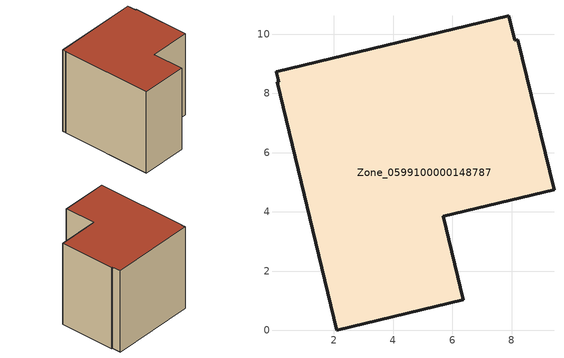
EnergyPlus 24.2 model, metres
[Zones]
Zone_0599100000148787
 floor ground (C_G): 8.11,9.79 8.21,9.81 9.43,4.75 5.69,3.85 6.37,1.02 2.1,0 0.08,8.37 0.14,8.38 0.04,8.73 7.91,10.62 z0
 wall outside (C_F): 6.37,1.02 5.69,3.85 9.43,4.75 8.21,9.81 8.11,9.79 7.91,10.62 0.04,8.73 0.14,8.38 0.08,8.37 2.1,0 6.37,1.02 z0:8.1
 roof outside (C_R): 0.08,8.37 2.1,0 6.37,1.02 5.69,3.85 9.43,4.75 8.21,9.81 8.11,9.79 7.91,10.62 0.04,8.73 0.14,8.38 z8.1
[BUILDING]
Pand.0599100000148787: North Axis=0; Terrain=City; Loads Convergence Tolerance Value=0.04; Temperature Convergence Tolerance Value=0.4; Solar Distribution=FullExterior; Maximum Number of Warmup Days=25; Minimum Number of Warmup Days=1
[Site:Location]
Rotterdam.The.Hague.AP_ZH_NLD Design_Conditions: Latitude=51.96; Longitude=4.45; Time Zone=1; Elevation=-4.5
[SITE:GROUNDTEMPERATURE:BUILDINGSURFACE]
18, 18, 18, 18, 18, 18, 18, 18, 18, 18, 18, 18
[MATERIAL] Thermal Absorptance=0.9; Solar Absorptance=0.7; Visible Absorptance=0.7
Name | Roughness | Thickness | Conductivity | Density | Specific Heat
G.TC.1965-1974 | MediumSmooth | 0.15 | 0.882353 | 540 | 1210
F.TC.1965-1974 | Rough | 0.3 | 0.697674 | 1920 | 840
R.TC.1965-1974 | MediumRough | 0.2 | 0.232558 | 1500 | 1000
[CONSTRUCTION]
C_G: G.TC.1965-1974
C_F: F.TC.1965-1974
C_R: R.TC.1965-1974
[ZONE]
Zone_0599100000148787: Type=1; Multiplier=1; Ceiling Height=Autocalculate; Volume=Autocalculate; Floor Area=autocalculate; Part of Total Floor Area=Yes
[ZONEINFILTRATION:DESIGNFLOWRATE]
Infil_Zone_0599100000148787: Zone or ZoneList or Space or SpaceList=Zone_0599100000148787; Schedule=AlwaysOn; Design Flow Rate Calculation Method=Flow/Area; Flow Rate per Floor Area=0.003; Constant Term Coefficient=1; Temperature Term Coefficient=0; Velocity Term Coefficient=0; Velocity Squared Term Coefficient=0
[HVACTEMPLATE:ZONE:IDEALLOADSAIRSYSTEM]
Zone_0599100000148787: Maximum Heating Supply Air Temperature=50; Minimum Cooling Supply Air Temperature=13; Maximum Heating Supply Air Humidity Ratio=0.0156; Minimum Cooling Supply Air Humidity Ratio=0.0077; Heating Limit=NoLimit; Cooling Limit=NoLimit; Dehumidification Control Type=ConstantSensibleHeatRatio; Cooling Sensible Heat Ratio=0.7; Dehumidification Setpoint=60; Humidification Control Type=None; Humidification Setpoint=30; Outdoor Air Method=None; Outdoor Air Flow Rate per Person=0.00944; Outdoor Air Flow Rate per Zone Floor Area=0; Outdoor Air Flow Rate per Zone=0; Demand Controlled Ventilation Type=None; Outdoor Air Economizer Type=NoEconomizer; Heat Recovery Type=None; Sensible Heat Recovery Effectiveness=0.7; Latent Heat Recovery Effectiveness=0.65
[ZONECONTROL:THERMOSTAT]
ThermostatControl_Zone_0599100000148787: Zone or ZoneList=Zone_0599100000148787; Control Type Schedule=DualSetpointControlType; Control 1=Thermostat_Zone_0599100000148787; Temperature Difference Between Cutout And Setpoint=0
[THERMOSTATSETPOINT:DUALSETPOINT]
Thermostat_Zone_0599100000148787: Heating Setpoint Temperature Schedule=HeatingSetpoint_Zone_0599100000148787; Cooling Setpoint Temperature Schedule=CoolingSetpoint_Zone_0599100000148787
[SCHEDULE:COMPACT]
HeatingSetpoint_Zone_0599100000148787: Through: 12/31, For: AllDays, Until: 24:00, 21
CoolingSetpoint_Zone_0599100000148787: Through: 12/31, For: AllDays, Until: 24:00, 24
DualSetpointControlType: Through: 12/31, For: AllDays, Until: 24:00, 4
AlwaysOn: Through: 12/31, For: AllDays, Until: 24:00, 1
